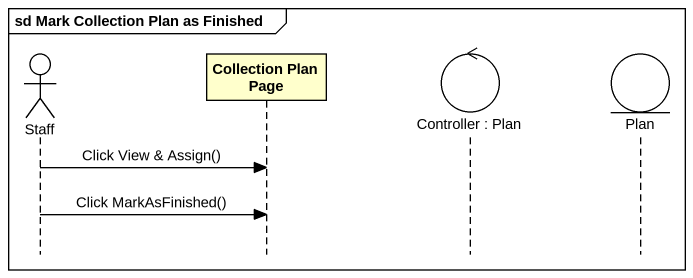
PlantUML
@startuml
mainframe sd Mark Collection Plan as Finished
hide footbox
actor Staff
participant "Collection Plan Page" as Collection_Plan_Page
control "Controller : Plan" as Controller_Plan
entity Plan

Staff -> Collection_Plan_Page : Click View & Assign()
Staff -> Collection_Plan_Page : Click MarkAsFinished()
@enduml
